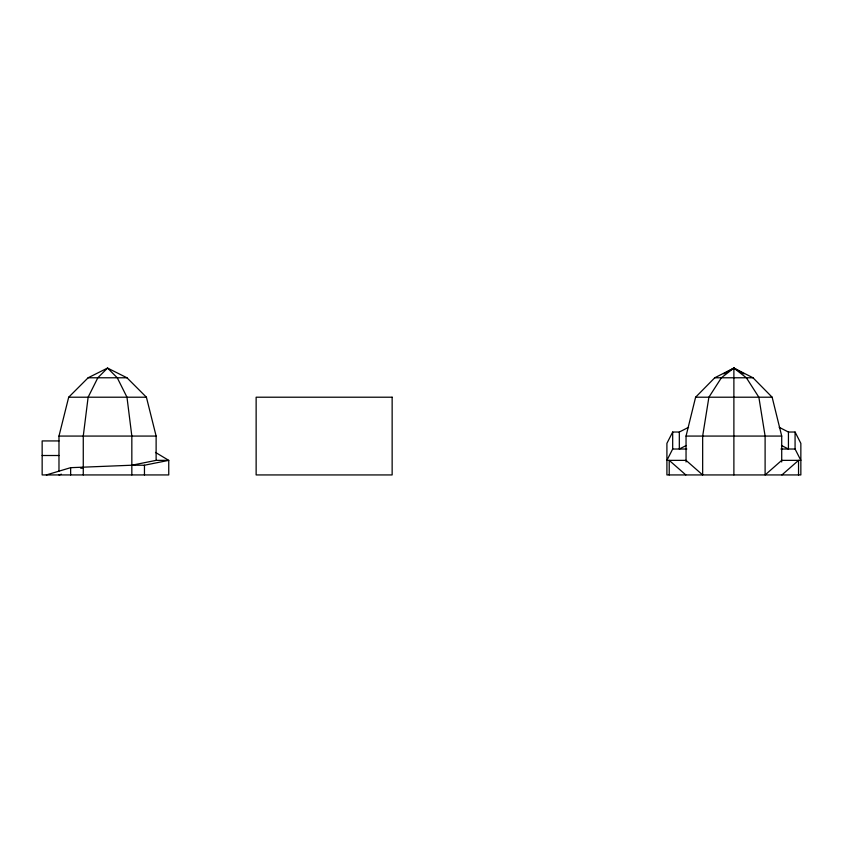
<?xml version="1.0" encoding="UTF-8"?>
<svg xmlns="http://www.w3.org/2000/svg" width="843" height="843" viewBox="0 0 843 843"><rect width="100%" height="100%" fill="white"/><g stroke="black" fill="none" stroke-linecap="round" stroke-linejoin="round"><path stroke-width="1.26" d="M686.044 461.975L686.044 436.073L695.612 397.211L714.748 377.78L733.884 368.064L753.01 377.78L772.146 397.211L781.714 436.073L781.714 461.975M58.978 471.047L58.978 436.073L68.694 397.211L88.125 377.78L107.546 368.064L126.977 377.78L146.408 397.211L156.124 436.073L156.124 460.362L131.835 465.22L70.643 467.675L46.354 474.936M688.583 427.317L679.321 432.027L672.682 432.027L666.908 443.355L666.908 474.936L800.85 474.936L800.85 443.355L795.075 432.027L788.437 432.027L779.174 427.317M672.682 432.027L672.682 449.024L666.908 460.362L686.044 460.362L702.662 474.936L702.662 436.073L708.9 397.211L721.387 377.78L733.884 368.064L743.979 373.902M781.925 474.936L798.542 460.362L798.542 474.936M723.789 373.902L733.884 368.064L746.371 377.78L758.858 397.211L765.107 436.073L765.107 474.936L781.714 460.362L800.85 460.362L795.075 449.024L795.075 432.027M686.265 445.494L679.321 449.024L679.321 432.027M58.978 474.936L61.402 474.209M80.833 468.392L83.267 467.675M131.835 465.22L144.459 465.22L168.748 460.362L168.748 474.936L42.15 474.936L42.15 440.931L58.978 440.931M88.125 377.78L126.977 377.78M714.748 377.78L753.01 377.78M68.694 397.211L146.408 397.211M695.612 397.211L772.146 397.211M58.978 436.073L156.124 436.073M686.044 436.073L781.714 436.073M672.682 449.024L686.824 449.024M780.945 449.024L795.075 449.024M42.15 455.505L58.978 455.505M156.124 460.362L168.748 460.362L155.491 452.406M781.493 445.494L788.437 449.024L788.437 432.027M685.833 474.936L669.216 460.362L669.216 474.936M733.884 368.064L733.884 474.936M144.459 465.22L144.459 474.936M131.835 474.936L131.835 436.073L126.977 397.211L117.261 377.78L107.546 368.064L97.83 377.78L88.125 397.211L83.267 436.073L83.267 474.936M70.643 467.675L70.643 474.936M392.143 397.211L256.135 397.211L256.135 474.936L392.143 474.936L392.143 397.211"/></g></svg>
